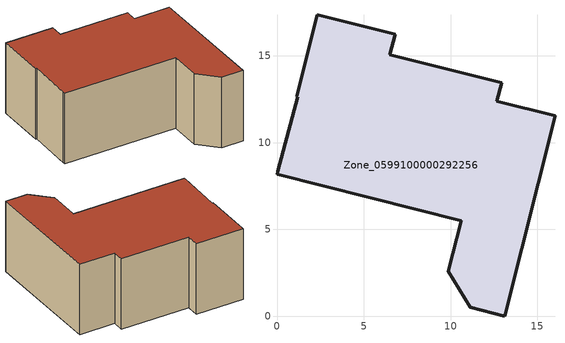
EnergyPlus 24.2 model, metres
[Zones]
Zone_0599100000292256
 floor ground (C_G): 9.88,2.58 10.62,5.48 0,8.17 0.05,8.35 1.21,12.64 1.14,12.66 2.32,17.35 6.8,16.23 6.5,15.06 12.95,13.43 12.66,12.37 16.02,11.54 13.14,0 11.13,0.52 z0
 wall outside (C_F): 12.66,12.37 12.95,13.43 6.5,15.06 6.8,16.23 2.32,17.35 1.14,12.66 1.21,12.64 0.05,8.35 0,8.17 10.62,5.48 9.88,2.58 11.13,0.52 13.14,0 16.02,11.54 12.66,12.37 z0:6.97
 roof outside (C_R): 1.14,12.66 1.21,12.64 0.05,8.35 0,8.17 10.62,5.48 9.88,2.58 11.13,0.52 13.14,0 16.02,11.54 12.66,12.37 12.95,13.43 6.5,15.06 6.8,16.23 2.32,17.35 z6.97
[BUILDING]
Pand.0599100000292256: North Axis=0; Terrain=City; Loads Convergence Tolerance Value=0.04; Temperature Convergence Tolerance Value=0.4; Solar Distribution=FullExterior; Maximum Number of Warmup Days=25; Minimum Number of Warmup Days=1
[Site:Location]
Rotterdam.The.Hague.AP_ZH_NLD Design_Conditions: Latitude=51.96; Longitude=4.45; Time Zone=1; Elevation=-4.5
[SITE:GROUNDTEMPERATURE:BUILDINGSURFACE]
18, 18, 18, 18, 18, 18, 18, 18, 18, 18, 18, 18
[MATERIAL] Thermal Absorptance=0.9; Solar Absorptance=0.7; Visible Absorptance=0.7
Name | Roughness | Thickness | Conductivity | Density | Specific Heat
G.D.1975-1991 | MediumSmooth | 0.15 | 0.288461 | 540 | 1210
F.D.1975-1991 | Rough | 0.3 | 0.230769 | 1920 | 840
R.D.1975-1991 | MediumRough | 0.2 | 0.153846 | 1500 | 1000
[CONSTRUCTION]
C_G: G.D.1975-1991
C_F: F.D.1975-1991
C_R: R.D.1975-1991
[ZONE]
Zone_0599100000292256: Type=1; Multiplier=1; Ceiling Height=Autocalculate; Volume=Autocalculate; Floor Area=autocalculate; Part of Total Floor Area=Yes
[ZONEINFILTRATION:DESIGNFLOWRATE]
Infil_Zone_0599100000292256: Zone or ZoneList or Space or SpaceList=Zone_0599100000292256; Schedule=AlwaysOn; Design Flow Rate Calculation Method=Flow/Area; Flow Rate per Floor Area=0.0042; Constant Term Coefficient=1; Temperature Term Coefficient=0; Velocity Term Coefficient=0; Velocity Squared Term Coefficient=0
[HVACTEMPLATE:ZONE:IDEALLOADSAIRSYSTEM]
Zone_0599100000292256: Maximum Heating Supply Air Temperature=50; Minimum Cooling Supply Air Temperature=13; Maximum Heating Supply Air Humidity Ratio=0.0156; Minimum Cooling Supply Air Humidity Ratio=0.0077; Heating Limit=NoLimit; Cooling Limit=NoLimit; Dehumidification Control Type=ConstantSensibleHeatRatio; Cooling Sensible Heat Ratio=0.7; Dehumidification Setpoint=60; Humidification Control Type=None; Humidification Setpoint=30; Outdoor Air Method=None; Outdoor Air Flow Rate per Person=0.00944; Outdoor Air Flow Rate per Zone Floor Area=0; Outdoor Air Flow Rate per Zone=0; Demand Controlled Ventilation Type=None; Outdoor Air Economizer Type=NoEconomizer; Heat Recovery Type=None; Sensible Heat Recovery Effectiveness=0.7; Latent Heat Recovery Effectiveness=0.65
[ZONECONTROL:THERMOSTAT]
ThermostatControl_Zone_0599100000292256: Zone or ZoneList=Zone_0599100000292256; Control Type Schedule=DualSetpointControlType; Control 1=Thermostat_Zone_0599100000292256; Temperature Difference Between Cutout And Setpoint=0
[THERMOSTATSETPOINT:DUALSETPOINT]
Thermostat_Zone_0599100000292256: Heating Setpoint Temperature Schedule=HeatingSetpoint_Zone_0599100000292256; Cooling Setpoint Temperature Schedule=CoolingSetpoint_Zone_0599100000292256
[SCHEDULE:COMPACT]
HeatingSetpoint_Zone_0599100000292256: Through: 12/31, For: AllDays, Until: 24:00, 21
CoolingSetpoint_Zone_0599100000292256: Through: 12/31, For: AllDays, Until: 24:00, 24
DualSetpointControlType: Through: 12/31, For: AllDays, Until: 24:00, 4
AlwaysOn: Through: 12/31, For: AllDays, Until: 24:00, 1
